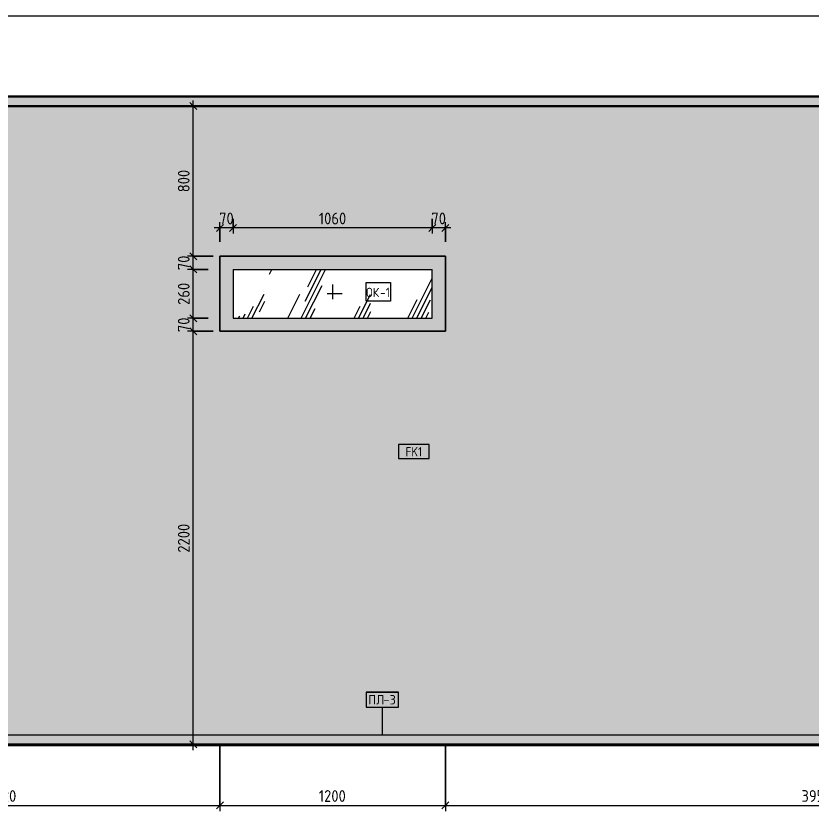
# Model space of a CAD drawing. Header units: millimetres. Extents: x 36646 to 169412, y -1987 to 12080.
# Drawn here: x 156677 to 160910, y 3845 to 8080 of the extents above; entities that cross this region are included whole.
import ezdxf

# ---------------------------------------------------------------- set-up
doc = ezdxf.new("R2010")
doc.units = ezdxf.units.MM
doc.linetypes.add('Штрих', pattern=[158.75, 79.375, -79.375])
for name, color, linetype, lineweight in [('A-ANNO-DIMS', 7, 'Continuous', 9), ('A-ANNO-DIMS-25', 7, 'Continuous', 9), ('A-FLOR', 7, 'Continuous', 9), ('A-GENM', 7, 'Continuous', 9), ('A-GENM-IDEN', 7, 'Continuous', 9), ('A-GLAZ', 7, 'Continuous', 9), ('A-GLAZ-2', 7, 'Штрих', 9), ('A-GLAZ-IDEN', 7, 'Continuous', 9), ('A-WALL-IDEN', 7, 'Continuous', 9), ('A-WALL-PATT', 7, 'Continuous', 9), ('I-WALL', 7, 'Continuous', 9)]:
    doc.layers.add(name, color=color, linetype=linetype, lineweight=lineweight)
for name, color, linetype, lineweight, true_color in [('A-CLNG-1', 7, 'Continuous', 9, 0x787878), ('A-CLNG-FNSH-1', 7, 'Continuous', 30, 0x3c3c3c), ('A-FLOR-FNSH-1', 7, 'Continuous', 30, 0x3c3c3c)]:
    doc.layers.add(name, color=color, linetype=linetype, lineweight=lineweight, true_color=true_color)
doc.styles.add('GOST Common_1', font='GOST_Common.ttf', dxfattribs={"height": 50})
doc.styles.add('GOST Common_2', font='GOST_Common.ttf', dxfattribs={"width": 0.9, "height": 50})
doc.styles.add('ISOCPEUR_1', font='isocpeur.ttf', dxfattribs={"width": 0.9, "height": 62.5})
doc.styles.add('ISOCPEUR_3', font='isocpeur.ttf', dxfattribs={"width": 0.9, "height": 50})
doc.dimstyles.new('ISO-2_5_0_9К_БОЛЬШОЙ_2', dxfattribs={"dimscale": 304.8, "dimtxt": 62.248823, "dimasz": 0.123031, "dimexe": 0.098425, "dimexo": 0.246063, "dimgap": 0, "dimtad": 1, "dimdec": 0, "dimrnd": 10, "dimzin": 0, "dimdsep": 46, "dimtxsty": 'ISOCPEUR_1', "dimblk1": 'OBLIQUE', "dimblk2": 'OBLIQUE', "dimsah": 1, "dimcen": 0.09, "dimdle": 0.098425, "dimazin": 0, "dimtfac": 1, "dimtdec": 4, "dimtix": 1, "dimtmove": 0, "dimatfit": 3, "dimfxl": 1, "dimtvp": 1, "dimtolj": 1, "dimtzin": 0, "dimarcsym": 2})

# ---------------------------------------------------------------- blocks, each defined once
blk = doc.blocks.new('120_Окно_СКБ_1Ст - 120_Окно_СКБ_1Ст 400х1200 EI30-24228621-Развертка 2_30-4')
at = {"layer": 'A-GLAZ'}
h = blk.add_hatch(color=256, dxfattribs=at)
h.paths.add_polyline_path([(-45378.8, 6400), (-44910, 6400), (-44910, 6800), (-46110, 6800), (-46110, 6400), (-45411, 6400)])
h.paths.add_polyline_path([(-46040, 6470), (-46040, 6730), (-44980, 6730), (-44980, 6470), (-45956.8, 6470)])
h = blk.add_hatch(dxfattribs=at)
h.set_pattern_fill('FP_29', color=256, style=0, pattern_type=2)
h.set_pattern_definition([(63.435, (63.5, 31.75), (-255.583, 766.7475), [317.5, -190.5, 317.5, -190.5, -403.903]), (63.435, (63.5, 31.75), (-255.583, 766.7475), [-1016, 127, -276.903]), (63.435, (47.6, 47.6), (-255.583, 766.7475), [254, -317.5, 190.5, -190.5, -467.403]), (63.435, (47.6, 47.6), (-255.583, 766.7475), [-952.5, 222.25, -245.153]), (63.435, (47.6, 95.25), (-255.583, 766.7475), [190.5, -381, 127, -190.5, -530.903]), (63.435, (47.6, 95.25), (-255.583, 766.7475), [-889, 285.75, -245.153]), (63.435, (95.25, 47.6), (-255.583, 766.7475), [190.5, -381, 158.75, -6404.653]), (63.435, (142.9, 95.25), (-255.583, 766.7475), [95.25, -476.25, 63.5, -6499.903]), (63.435, (63.5, 174.6), (-255.583, 766.7475), [63.5, -476.25, 63.5, -254, -562.653]), (63.435, (63.5, 174.6), (-255.583, 766.7475), [-857.25, 158.75, -403.903]), (63.435, (349.25, 127), (-255.583, 766.7475), [317.5, -476.25, 381, -251.503]), (63.435, (349.25, 79.4), (-255.583, 766.7475), [444.5, -317.5, 476.25, -188.003]), (63.435, (381, 95.25), (-255.583, 766.7475), [508, -254, 381, -276.903]), (63.435, (428.6, 142.9), (-255.583, 766.7475), [317.5, -444.5, 254, -403.903]), (63.435, (381, 238.1), (-255.583, 766.7475), [158.75, -635, 190.5, -435.653]), (63.435, (476.25, 190.5), (-255.583, 766.7475), [127, -635, 127, -530.903])])
h.paths.add_polyline_path([(-45296.7, 6470), (-44980, 6470), (-44980, 6730), (-46040, 6730), (-46040, 6470), (-45411, 6470)])
for p, q in [((-46110, 6800), (-46110, 6400)), ((-44910, 6800), (-46110, 6800)), ((-44910, 6400), (-44910, 6800)), ((-46040, 6730), (-46040, 6470)), ((-46040, 6730), (-44980, 6730)), ((-44980, 6470), (-44980, 6730)), ((-46040, 6470), (-44980, 6470)), ((-46110, 6400), (-44910, 6400))]:
    blk.add_line(p, q, dxfattribs=at)
at = {"layer": 'A-GLAZ-2'}
for p, q in [((-45510, 6650), (-45510, 6550)), ((-45460, 6600), (-45560, 6600))]:
    blk.add_line(p, q, dxfattribs=at)
blk = doc.blocks.new('Плинтус - Плинтус темный _ст_школа_-32862134-Развертка 2_30-4')
at = {"layer": 'A-GENM'}
blk.add_hatch(color=256, dxfattribs=at).paths.add_polyline_path([(-42061, 4200), (-42061, 4250), (-48430, 4250), (-48430, 4202), (-48418.1, 4202), (-48418.1, 4200), (-42184.2, 4200)])
for p, q in [((-48430, 4250), (-42061, 4250)), ((-48430, 4202), (-48430, 4250)), ((-42061, 4250), (-42061, 4200))]:
    blk.add_line(p, q, dxfattribs=at)
blk = doc.blocks.new('DIMBLOCK92-Развертка 2_30-4')
at = {"layer": 'A-ANNO-DIMS-25'}
for p, q in [((157763.4, 4187.8), (157763.4, 3844.6)), ((157763.4, 3874.6), (157763.4, 4187.8)), ((155443.4, 4125), (155443.4, 3844.6)), ((155443.4, 3874.6), (155443.4, 4120)), ((155443.4, 3874.6), (157763.4, 3874.6))]:
    blk.add_line(p, q, dxfattribs=at)
at = {"layer": 'A-ANNO-DIMS-25', "lineweight": 20}
for p, q in [((155443.4, 3874.6), (155424.7, 3855.9)), ((155443.4, 3874.6), (155462.2, 3893.4)), ((157763.4, 3874.6), (157744.7, 3855.9)), ((157763.4, 3874.6), (157782.2, 3893.4))]:
    blk.add_line(p, q, dxfattribs=at)
at = {"layer": 'A-ANNO-DIMS-25', "color": 0, "insert": (156524.4, 3956.3), "char_height": 62.5, "width": 189.619, "attachment_point": 1, "line_spacing_factor": 1.149209, "style": 'ISOCPEUR_1'}
blk.add_mtext('2320', dxfattribs=at)
blk = doc.blocks.new('_Oblique')
at = {"color": 0, "linetype": 'ByBlock', "lineweight": -2}
blk.add_line((-0.5, -0.5), (0.5, 0.5), dxfattribs=at)
blk = doc.blocks.new('DIMBLOCK93-Развертка 2_30-4')
at = {"layer": 'A-ANNO-DIMS-25'}
for p, q in [((157763.4, 4187.8), (157763.4, 3844.6)), ((157763.4, 3874.6), (157763.4, 4187.8)), ((158963.4, 4187.8), (158963.4, 3844.6)), ((158963.4, 3874.6), (158963.4, 4187.8)), ((157763.4, 3874.6), (158963.4, 3874.6))]:
    blk.add_line(p, q, dxfattribs=at)
at = {"layer": 'A-ANNO-DIMS-25', "lineweight": 20}
for p, q in [((157763.4, 3874.6), (157744.7, 3855.9)), ((157763.4, 3874.6), (157782.2, 3893.4)), ((158963.4, 3874.6), (158944.7, 3855.9)), ((158963.4, 3874.6), (158982.2, 3893.4))]:
    blk.add_line(p, q, dxfattribs=at)
at = {"layer": 'A-ANNO-DIMS-25', "color": 0, "insert": (158289.8, 3956.3), "char_height": 62.5, "width": 176.691, "attachment_point": 1, "line_spacing_factor": 1.149209, "style": 'ISOCPEUR_1'}
blk.add_mtext('1200', dxfattribs=at)
blk = doc.blocks.new('DIMBLOCK94-Развертка 2_30-4')
at = {"layer": 'A-ANNO-DIMS-25'}
for p, q in [((158963.4, 4187.8), (158963.4, 3844.6)), ((158963.4, 3874.6), (158963.4, 4187.8)), ((162912.4, 4125), (162912.4, 3844.6)), ((162912.4, 3874.6), (162912.4, 4120)), ((158963.4, 3874.6), (162912.4, 3874.6))]:
    blk.add_line(p, q, dxfattribs=at)
at = {"layer": 'A-ANNO-DIMS-25', "lineweight": 20}
for p, q in [((158963.4, 3874.6), (158944.7, 3855.9)), ((158963.4, 3874.6), (158982.2, 3893.4)), ((162912.4, 3874.6), (162893.7, 3855.9)), ((162912.4, 3874.6), (162931.2, 3893.4))]:
    blk.add_line(p, q, dxfattribs=at)
at = {"layer": 'A-ANNO-DIMS-25', "color": 0, "insert": (160858.9, 3956.3), "char_height": 62.5, "width": 189.619, "attachment_point": 1, "line_spacing_factor": 1.149209, "style": 'ISOCPEUR_1'}
blk.add_mtext('3950', dxfattribs=at)
blk = doc.blocks.new('Mark Reiling - Mark Reiling-26174330-Развертка 2_30-4')
at = {"layer": 'A-GENM-IDEN'}
for p, q in [((-75173.2, 4477.8), (-75173.2, 4399)), ((-75173.2, 4477.8), (-74999.8, 4477.8)), ((-74999.8, 4477.8), (-75173.2, 4477.8)), ((-75173.2, 4477.8), (-75173.2, 4399)), ((-74999.8, 4399), (-74999.8, 4477.8)), ((-74999.8, 4399), (-74999.8, 4477.8)), ((-75173.2, 4399), (-74999.8, 4399)), ((-75173.2, 4399), (-74999.8, 4399))]:
    blk.add_line(p, q, dxfattribs=at)
blk = doc.blocks.new('DIMBLOCK129-Развертка 2_30-4')
at = {"layer": 'A-ANNO-DIMS-25'}
for p, q in [((157727.3, 6400), (157591.1, 6400)), ((157621.1, 4170), (157621.1, 6400)), ((157621.1, 6400), (157727.3, 6400)), ((157669.6, 4200), (157591.1, 4200)), ((157621.1, 4200), (157669.6, 4200))]:
    blk.add_line(p, q, dxfattribs=at)
at = {"layer": 'A-ANNO-DIMS-25', "lineweight": 20}
for p, q in [((157621.1, 6400), (157602.4, 6418.8)), ((157621.1, 6400), (157639.9, 6381.2)), ((157621.1, 4200), (157602.4, 4218.7)), ((157621.1, 4200), (157639.9, 4181.2))]:
    blk.add_line(p, q, dxfattribs=at)
at = {"layer": 'A-ANNO-DIMS-25', "color": 0, "insert": (157539.5, 5221), "char_height": 62.5, "width": 189.619, "attachment_point": 1, "rotation": 90, "line_spacing_factor": 1.149209, "style": 'ISOCPEUR_1'}
blk.add_mtext('2200', dxfattribs=at)
blk = doc.blocks.new('DIMBLOCK130-Развертка 2_30-4')
at = {"layer": 'A-ANNO-DIMS-25', "lineweight": 20}
for p, q in [((157621.1, 6470), (157602.4, 6488.7)), ((157621.1, 6470), (157639.9, 6451.2)), ((157621.1, 6400), (157602.4, 6418.8)), ((157621.1, 6400), (157639.9, 6381.2))]:
    blk.add_line(p, q, dxfattribs=at)
at = {"layer": 'A-ANNO-DIMS-25'}
for p, q in [((157701.6, 6470), (157591.1, 6470)), ((157621.1, 6400), (157621.1, 6470)), ((157621.1, 6470), (157701.6, 6470)), ((157727.3, 6400), (157591.1, 6400)), ((157621.1, 6400), (157727.3, 6400))]:
    blk.add_line(p, q, dxfattribs=at)
at = {"layer": 'A-ANNO-DIMS-25', "color": 0, "insert": (157539.5, 6395.5), "char_height": 62.5, "width": 94.81, "attachment_point": 1, "rotation": 90, "line_spacing_factor": 1.149209, "style": 'ISOCPEUR_1'}
blk.add_mtext('70', dxfattribs=at)
blk = doc.blocks.new('DIMBLOCK131-Развертка 2_30-4')
at = {"layer": 'A-ANNO-DIMS-25', "lineweight": 20}
for p, q in [((157621.1, 6730), (157602.4, 6748.8)), ((157621.1, 6730), (157639.9, 6711.3)), ((157621.1, 6470), (157602.4, 6488.7)), ((157621.1, 6470), (157639.9, 6451.2))]:
    blk.add_line(p, q, dxfattribs=at)
at = {"layer": 'A-ANNO-DIMS-25'}
for p, q in [((157701.6, 6730), (157591.1, 6730)), ((157621.1, 6470), (157621.1, 6730)), ((157621.1, 6730), (157701.6, 6730)), ((157701.6, 6470), (157591.1, 6470)), ((157621.1, 6470), (157701.6, 6470))]:
    blk.add_line(p, q, dxfattribs=at)
at = {"layer": 'A-ANNO-DIMS-25', "color": 0, "insert": (157539.5, 6540.7), "char_height": 62.5, "width": 142.215, "attachment_point": 1, "rotation": 90, "line_spacing_factor": 1.149209, "style": 'ISOCPEUR_1'}
blk.add_mtext('260', dxfattribs=at)
blk = doc.blocks.new('DIMBLOCK132-Развертка 2_30-4')
at = {"layer": 'A-ANNO-DIMS-25'}
for p, q in [((157727.3, 6800), (157591.1, 6800)), ((157621.1, 6730), (157621.1, 6800)), ((157621.1, 6800), (157727.3, 6800)), ((157701.6, 6730), (157591.1, 6730)), ((157621.1, 6730), (157701.6, 6730))]:
    blk.add_line(p, q, dxfattribs=at)
at = {"layer": 'A-ANNO-DIMS-25', "lineweight": 20}
for p, q in [((157621.1, 6800), (157602.4, 6818.7)), ((157621.1, 6800), (157639.9, 6781.2)), ((157621.1, 6730), (157602.4, 6748.8)), ((157621.1, 6730), (157639.9, 6711.3))]:
    blk.add_line(p, q, dxfattribs=at)
at = {"layer": 'A-ANNO-DIMS-25', "color": 0, "insert": (157539.5, 6725.5), "char_height": 62.5, "width": 94.81, "attachment_point": 1, "rotation": 90, "line_spacing_factor": 1.149209, "style": 'ISOCPEUR_1'}
blk.add_mtext('70', dxfattribs=at)
blk = doc.blocks.new('DIMBLOCK133-Развертка 2_30-4')
at = {"layer": 'A-ANNO-DIMS-25'}
for p, q in [((157621.1, 6800), (157621.1, 7630)), ((157669.6, 7600), (157591.1, 7600)), ((157621.1, 7600), (157669.6, 7600)), ((157727.3, 6800), (157591.1, 6800)), ((157621.1, 6800), (157727.3, 6800))]:
    blk.add_line(p, q, dxfattribs=at)
at = {"layer": 'A-ANNO-DIMS-25', "lineweight": 20}
for p, q in [((157621.1, 7600), (157602.4, 7618.8)), ((157621.1, 7600), (157639.9, 7581.2)), ((157621.1, 6800), (157602.4, 6818.7)), ((157621.1, 6800), (157639.9, 6781.2))]:
    blk.add_line(p, q, dxfattribs=at)
at = {"layer": 'A-ANNO-DIMS-25', "color": 0, "insert": (157539.5, 7140.7), "char_height": 62.5, "width": 142.215, "attachment_point": 1, "rotation": 90, "line_spacing_factor": 1.149209, "style": 'ISOCPEUR_1'}
blk.add_mtext('800', dxfattribs=at)
blk = doc.blocks.new('DIMBLOCK136-Развертка 2_30-4')
at = {"layer": 'A-ANNO-DIMS-25'}
for p, q in [((158893.4, 6999.1), (158893.4, 6920.6)), ((158893.4, 6950.6), (158893.4, 6999.1)), ((158993.4, 6950.6), (158893.4, 6950.6)), ((158963.4, 6876.5), (158963.4, 6980.6)), ((158963.4, 6950.6), (158963.4, 6876.5))]:
    blk.add_line(p, q, dxfattribs=at)
at = {"layer": 'A-ANNO-DIMS-25', "lineweight": 20}
for p, q in [((158893.4, 6950.6), (158874.7, 6931.9)), ((158893.4, 6950.6), (158912.2, 6969.4)), ((158963.4, 6950.6), (158944.7, 6931.9)), ((158963.4, 6950.6), (158982.2, 6969.4))]:
    blk.add_line(p, q, dxfattribs=at)
at = {"layer": 'A-ANNO-DIMS-25', "color": 0, "insert": (158888.9, 7032.3), "char_height": 62.5, "width": 94.81, "attachment_point": 1, "line_spacing_factor": 1.149209, "style": 'ISOCPEUR_1'}
blk.add_mtext('70', dxfattribs=at)
blk = doc.blocks.new('DIMBLOCK137-Развертка 2_30-4')
at = {"layer": 'A-ANNO-DIMS-25'}
for p, q in [((157833.4, 6999.1), (157833.4, 6920.6)), ((157833.4, 6950.6), (157833.4, 6999.1)), ((158893.4, 6999.1), (158893.4, 6920.6)), ((158893.4, 6950.6), (158893.4, 6999.1)), ((158893.4, 6950.6), (157833.4, 6950.6))]:
    blk.add_line(p, q, dxfattribs=at)
at = {"layer": 'A-ANNO-DIMS-25', "lineweight": 20}
for p, q in [((157833.4, 6950.6), (157814.7, 6931.9)), ((157833.4, 6950.6), (157852.2, 6969.4)), ((158893.4, 6950.6), (158874.7, 6931.9)), ((158893.4, 6950.6), (158912.2, 6969.4))]:
    blk.add_line(p, q, dxfattribs=at)
at = {"layer": 'A-ANNO-DIMS-25', "color": 0, "insert": (158289.8, 7032.3), "char_height": 62.5, "width": 176.691, "attachment_point": 1, "line_spacing_factor": 1.149209, "style": 'ISOCPEUR_1'}
blk.add_mtext('1060', dxfattribs=at)
blk = doc.blocks.new('DIMBLOCK138-Развертка 2_30-4')
at = {"layer": 'A-ANNO-DIMS-25'}
for p, q in [((157833.4, 6999.1), (157833.4, 6920.6)), ((157833.4, 6950.6), (157833.4, 6999.1)), ((157833.4, 6950.6), (157733.4, 6950.6)), ((157763.4, 6876.5), (157763.4, 6980.6)), ((157763.4, 6950.6), (157763.4, 6876.5))]:
    blk.add_line(p, q, dxfattribs=at)
at = {"layer": 'A-ANNO-DIMS-25', "lineweight": 20}
for p, q in [((157763.4, 6950.6), (157744.7, 6931.9)), ((157763.4, 6950.6), (157782.2, 6969.4)), ((157833.4, 6950.6), (157814.7, 6931.9)), ((157833.4, 6950.6), (157852.2, 6969.4))]:
    blk.add_line(p, q, dxfattribs=at)
at = {"layer": 'A-ANNO-DIMS-25', "color": 0, "insert": (157758.9, 7032.3), "char_height": 62.5, "width": 94.81, "attachment_point": 1, "line_spacing_factor": 1.149209, "style": 'ISOCPEUR_1'}
blk.add_mtext('70', dxfattribs=at)
blk = doc.blocks.new('М_стена2 - Типоразмер-30678229-Развертка 2_30-4')
at = {"layer": 'A-WALL-IDEN'}
for p, q in [((-54267.2, 5796.9), (-54430.5, 5796.9)), ((-54430.5, 5796.9), (-54430.5, 5721.9)), ((-54267.2, 5721.9), (-54267.2, 5796.9)), ((-54430.5, 5721.9), (-54267.2, 5721.9))]:
    blk.add_line(p, q, dxfattribs=at)

msp = doc.modelspace()

# ---------------------------------------------------------------- hatches: boundary and pattern name
at = {"layer": 'A-CLNG-1'}
msp.add_hatch(color=256, dxfattribs=at).paths.add_polyline_path([(144467.27, 7600), (165112.4439, 7600), (165112.4439, 7650), (128414.4438, 7650), (128414.4438, 7600), (143942.4438, 7600)])
at = {"layer": 'A-WALL-PATT'}
h = msp.add_hatch(color=256, dxfattribs=at)
h.paths.add_polyline_path([(143606.172, 4250), (143942.4438, 4250), (143942.4438, 7600), (129144.4438, 7600), (129144.4438, 4250), (130168.4438, 4250), (130168.4438, 6300), (131568.4438, 6300), (131568.4438, 4250), (131793.4438, 4250), (131793.4438, 6613.0617), (134264.1652, 7512.3307), (137595.2429, 6662.07), (139761.2213, 7450.4216), (141113.4438, 6930), (141113.4438, 4300), (141063.4438, 4300), (141063.4438, 6893.0019), (139762.6015, 7397.7151), (137674.6946, 6637.7791), (138593.4438, 6356.8893), (138593.4438, 4250), (143534.4138, 4250)])
h.paths.add_polyline_path([(165112.4439, 4250), (165112.4439, 7600), (164312.4439, 7600), (164312.4439, 4250), (165101.6645, 4250)])
h.paths.add_polyline_path([(161689.23, 4250), (161812.4439, 4250), (161812.4439, 7600), (155443.4437, 7600), (155443.4437, 4250), (161545.7137, 4250)])
h.paths.add_polyline_path([(152934.7337, 4250), (152943.4437, 4250), (152943.4437, 7600), (146442.4438, 7600), (146442.4438, 4250), (152875.7164, 4250)])
h.paths.add_polyline_path([(139763.4438, 6400), (139763.4438, 6800), (140963.4438, 6800), (140963.4438, 6400), (139874.7473, 6400)])
h.paths.add_polyline_path([(149963.4438, 6400), (148763.4438, 6400), (148763.4438, 6800), (149963.4438, 6800)])
h.paths.add_polyline_path([(158244.838, 6400), (157763.4437, 6400), (157763.4437, 6800), (158963.4437, 6800), (158963.4437, 6400)])

# ---------------------------------------------------------------- linework, layer by layer
at = {"layer": 'A-CLNG-FNSH-1'}
for p, q in [((165112.4439, 7650), (128414.4438, 7650)), ((128414.4438, 7600), (165112.4439, 7600))]:
    msp.add_line(p, q, dxfattribs=at)
at = {"layer": 'A-FLOR'}
msp.add_line((128393.4406, 8080), (165133.4439, 8080), dxfattribs=at)
at = {"layer": 'A-FLOR-FNSH-1'}
for p, q in [((128393.4438, 4195), (165133.622, 4195)), ((155378.4437, 4200), (162947.4439, 4200))]:
    msp.add_line(p, q, dxfattribs=at)
at = {"layer": 'A-GENM-IDEN'}
msp.add_line((158627.9438, 4250), (158627.9438, 4397.9553), dxfattribs=at)
at = {"layer": 'A-GLAZ-IDEN', "flags": 128}
msp.add_lwpolyline([(158541.1971, 6659.8348), (158672.1471, 6659.8348), (158672.1471, 6560.5848), (158541.1971, 6560.5848)], close=True, dxfattribs=at)
at = {"layer": 'I-WALL'}
for p, q in [((157763.4437, 6800), (158963.4437, 6800)), ((157763.4437, 6400), (157763.4437, 6800)), ((158963.4437, 6800), (158963.4437, 6400)), ((158963.4437, 6400), (157763.4437, 6400))]:
    msp.add_line(p, q, dxfattribs=at)

# ---------------------------------------------------------------- block references
at = {"layer": 'A-GENM'}
msp.add_blockref('Плинтус - Плинтус темный _ст_школа_-32862134-Развертка 2_30-4', (203873.4438, 0), dxfattribs=at)
at = {"layer": 'A-GENM-IDEN'}
msp.add_blockref('Mark Reiling - Mark Reiling-26174330-Развертка 2_30-4', (233714.4438, 0), dxfattribs=at)
at = {"layer": 'A-GLAZ'}
msp.add_blockref('120_Окно_СКБ_1Ст - 120_Окно_СКБ_1Ст 400х1200 EI30-24228621-Развертка 2_30-4', (203873.4438, 0), dxfattribs=at)
at = {"layer": 'A-WALL-IDEN'}
msp.add_blockref('М_стена2 - Типоразмер-30678229-Развертка 2_30-4', (213145.2184, 0), dxfattribs=at)

# ---------------------------------------------------------------- texts
at = {"layer": 'A-GENM-IDEN', "char_height": 50, "attachment_point": 1, "style": 'GOST Common_1'}
for s, insert, width in [('ПЛ', (158552.7957, 4462.8485), 98.206719), ('-3', (158633.8243, 4462.8485), 86.181406)]:
    msp.add_mtext(s, dxfattribs=dict(at, insert=insert, width=width))
at = {"layer": 'A-GLAZ-IDEN', "char_height": 50, "attachment_point": 1, "style": 'ISOCPEUR_3'}
for s, insert, width in [('ОК', (158541.1971, 6632.1135), 90.189844), ('-1', (158615.6112, 6632.1135), 66.740484)]:
    msp.add_mtext(s, dxfattribs=dict(at, insert=insert, width=width))
at = {"layer": 'A-WALL-IDEN', "insert": (158751.4665, 5783.3437), "char_height": 50, "width": 111.835406, "attachment_point": 1, "style": 'GOST Common_2'}
msp.add_mtext('FK1', dxfattribs=at)

# ---------------------------------------------------------------- dimensions: what is measured, and where the dimension line sits
at = {"layer": 'A-ANNO-DIMS'}
for base, p1, p2, override, picture, middle in [((157621.1369, 7600), (157802.265, 6800), (157594.6204, 7600), {"dimpost": '<>', "dimfxl": 826.508488}, 'DIMBLOCK133-Развертка 2_30-4', (157589.8869, 7200)), ((157621.1369, 6800), (157776.6003, 6730), (157802.265, 6800), {"dimpost": '<>', "dimfxl": 74.556518}, 'DIMBLOCK132-Развертка 2_30-4', (157589.8869, 6765)), ((157621.1369, 6730), (157776.6003, 6470), (157776.6003, 6730), {"dimpost": '<>', "dimfxl": 260}, 'DIMBLOCK131-Развертка 2_30-4', (157589.8869, 6600)), ((157621.1369, 6470), (157802.265, 6400), (157776.6003, 6470), {"dimpost": '<>', "dimfxl": 74.556518}, 'DIMBLOCK130-Развертка 2_30-4', (157589.8869, 6435)), ((157621.1369, 6400), (157594.6204, 4200), (157802.265, 6400), {"dimpost": '<>', "dimfxl": 2209.777428}, 'DIMBLOCK129-Развертка 2_30-4', (157589.8869, 5300))]:
    dim = msp.add_linear_dim(base=base, p1=p1, p2=p2, angle=90, dimstyle='ISO-2_5_0_9К_БОЛЬШОЙ_2', override=override, dxfattribs=at)
    dim.commit()
    dim.dimension.update_dxf_attribs({"geometry": picture, "text_midpoint": middle})
for base, p1, p2, override, picture, middle in [((157763.4437, 6950.6185), (157833.4437, 6924.102), (157763.4437, 6801.5219), {"dimpost": '<>', "dimfxl": 141.159042}, 'DIMBLOCK138-Развертка 2_30-4', (157798.4437, 6981.8685)), ((157833.4437, 6950.6185), (158893.4437, 6924.102), (157833.4437, 6924.102), {"dimpost": '<>', "dimfxl": 1060}, 'DIMBLOCK137-Развертка 2_30-4', (158363.4437, 6981.8685)), ((158893.4437, 6950.6185), (158963.4437, 6801.5219), (158893.4437, 6924.102), {"dimpost": '<>', "dimfxl": 141.159042}, 'DIMBLOCK136-Развертка 2_30-4', (158928.4437, 6981.8685)), ((157763.4437, 3874.6321), (155443.4437, 4200), (157763.4437, 4262.808), {"dimpost": '<>', "dimfxl": 2320.850026}, 'DIMBLOCK92-Развертка 2_30-4', (156603.4437, 3905.8821)), ((158963.4437, 3874.6321), (157763.4437, 4262.808), (158963.4437, 4262.808), {"dimpost": '<>', "dimfxl": 1200}, 'DIMBLOCK93-Развертка 2_30-4', (158363.4437, 3905.8821)), ((162912.4439, 3874.6321), (158963.4437, 4262.808), (162912.4439, 4200), {"dimpost": '<>', "dimfxl": 3949.499595}, 'DIMBLOCK94-Развертка 2_30-4', (160937.9438, 3905.8821))]:
    dim = msp.add_linear_dim(base=base, p1=p1, p2=p2, dimstyle='ISO-2_5_0_9К_БОЛЬШОЙ_2', override=override, dxfattribs=at)
    dim.commit()
    dim.dimension.update_dxf_attribs({"geometry": picture, "text_midpoint": middle})

doc.saveas('drawing.dxf')
